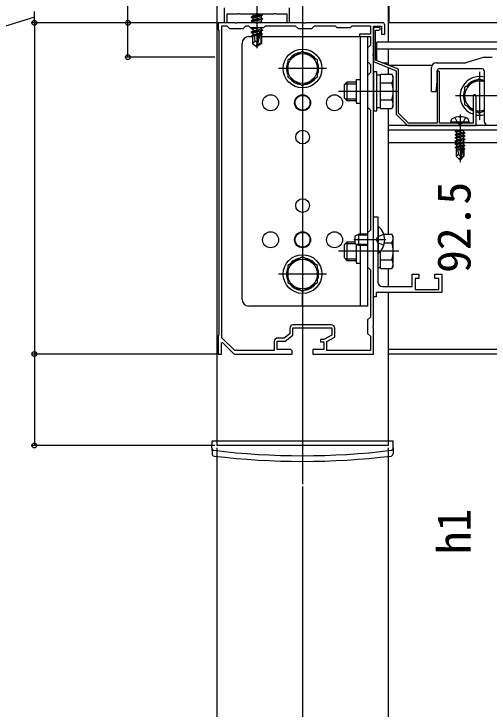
# Model space of a CAD drawing. Units: millimetres, scale not verified. Extents: x -875 to 875, y -1305 to 1298.
# Drawn here: x -251.5 to -43.3, y 226.9 to 531.2 of the extents above; entities that cross this region are included whole.
import ezdxf
from ezdxf.enums import TextEntityAlignment as Align

# ---------------------------------------------------------------- set-up
doc = ezdxf.new("R2010")
doc.units = ezdxf.units.MM
doc.header["$LTSCALE"] = 8
for name, color, linetype in [('0-2_YKK_11', 7, 'Continuous'), ('0-4_YKK_12', 2, 'Continuous'), ('0-5_YKK_13', 4, 'Continuous'), ('0-6_YKK_D', 6, 'Continuous')]:
    doc.layers.add(name, color=color, linetype=linetype)
doc.styles.add('ＭＳ ゴシック', font='')
doc.styles.get('ＭＳ ゴシック').set_extended_font_data('MS Gothic')

msp = doc.modelspace()

# ---------------------------------------------------------------- linework, layer by layer
at = {"layer": '0-2_YKK_11'}
msp.add_line((-112.4, 395.1), (-129.1, 395.1), dxfattribs=at)
for points in [[(-130.8, 533.8), (-130.8, 527.3), (-131.8, 527.3), (-131.8, 531.1), (-136.48, 531.1), (-136.74, 531.25), (-137.26, 531.25), (-137.52, 531.1), (-144.48, 531.1), (-144.74, 531.25), (-145, 531.4), (-145.26, 531.25), (-145.52, 531.1), (-152.48, 531.1), (-152.74, 531.25), (-153.26, 531.25), (-153.52, 531.1), (-158.2, 531.1), (-158.2, 527.3), (-159.2, 527.3), (-159.2, 533.8)], [(-90, 527.3), (-123.542, 527.3), (-123.725, 527.18), (-124.275, 527.18), (-124.458, 527.3), (-144.542, 527.3), (-144.725, 527.18), (-145.275, 527.18), (-145.458, 527.3), (-153.542, 527.3), (-153.725, 527.18), (-154.275, 527.18), (-154.458, 527.3), (-162, 527.3), (-162, 524.3), (-161.7, 524)], [(-161.7, 524), (-161.7, 390.6), (-162, 390.3), (-162, 382.3), (-160.5, 382.3), (-160.5, 387.2), (-160.132, 387.354), (-155, 382.3), (-129.5, 382.3), (-129.5, 383.3)], [(-160.4, 389.443), (-160.4, 526), (-158.2, 526), (-157, 524.8), (-151, 524.8), (-149.8, 526), (-148.7, 526), (-148, 525.3), (-142, 525.3), (-141.3, 526), (-128.2, 526), (-127, 524.8), (-121, 524.8), (-119.8, 526), (-110.7, 526), (-110, 525.3), (-104, 525.3), (-103.3, 526), (-95.3, 526), (-95.3, 522.3), (-100, 522.3), (-100, 521.3), (-95.3, 521.3), (-95.3, 517.5), (-96.5, 516.3), (-96.5, 510.3), (-95.3, 509.1), (-95.3, 505.5), (-96.5, 504.3), (-96.5, 490.3), (-95.3, 489.1), (-95.3, 436.5), (-96.5, 435.3), (-96.5, 420.3), (-95.3, 419.1), (-95.3, 398.5), (-96.5, 397.3), (-96.5, 391.3), (-95.3, 390.1), (-95.3, 383.8)], [(-130.5, 384.3), (-136.1, 384.3), (-136.1, 388), (-132.6, 388), (-129.3, 390.5), (-129.3, 393.8), (-112.2, 393.8), (-112.2, 390.5), (-115.7, 388.6), (-117.2, 388.6), (-117.2, 387.7), (-115.7, 387.7), (-115.7, 384.3), (-120.5, 384.3), (-120.5, 382.3), (-94, 382.3), (-94, 393.842), (-94.12, 394.025), (-94.12, 394.575), (-94, 394.758), (-94, 431.842), (-94.12, 432.025), (-94.12, 432.575), (-94, 432.758), (-94, 496.842), (-94.12, 497.025), (-94.12, 497.575), (-94, 497.758), (-94, 512.842), (-94.12, 513.025), (-94.12, 513.575), (-94, 513.758), (-94, 525.8), (-90.4, 525.8), (-90.4, 522.3), (-89, 522.3), (-89, 526.3)], [(-91.6, 525.3), (-94, 525.3), (-94, 510.3), (-84, 506.3), (-84, 487.3), (-79, 482.3)], [(-50.3, 495.15), (-50.3, 483.3), (-65, 483.3), (-65, 505.8), (-65.5, 506.3), (-66, 505.8), (-66, 483.3), (-78.586, 483.3), (-83, 487.714), (-83, 506.977), (-93, 510.977), (-93, 524.1), (-91.6, 524.1)], [(-79, 482.3), (-49, 482.3), (-49, 495.15)], [(-94, 407.3), (-94, 442.3), (-92, 442.3), (-92, 432.758), (-92.12, 432.575), (-92.12, 432.025), (-92, 431.842), (-92, 413.8)], [(-90, 411.8), (-77, 411.8), (-77, 417.3), (-74, 417.3), (-74, 415.3), (-75.7, 415.3), (-75.7, 410.6), (-65.3, 410.6), (-65.3, 415.3), (-67, 415.3), (-67, 417.3), (-64, 417.3), (-64, 409.3), (-92.8, 409.3), (-92.8, 407.3), (-94, 407.3)], [(-130.6, 393.6), (-130.6, 391.146), (-133.037, 389.3), (-135.9, 389.3)], [(-95.3, 383.8), (-114.4, 383.8), (-114.4, 387.827), (-110.9, 389.727), (-110.9, 393.6)], [(-137.4, 387.8), (-137.4, 383.8), (-154.67, 383.8), (-160.4, 389.443)]]:
    msp.add_lwpolyline(points, dxfattribs=at)
for centre, radius, start, end in [((-90, 526.3), 1, 0.00001, 89.99999), ((-91.6, 524.7), 0.6, 269.99999, 90.00001), ((-49.65, 495.15), 0.65, 359.99999, 180.00001), ((-90, 413.8), 2, 180.00001, 269.99999), ((-129.1, 393.6), 1.5, 90.00001, 179.99999), ((-112.4, 393.6), 1.5, 0.00001, 89.99999), ((-135.9, 387.8), 1.5, 90.00001, 179.99999), ((-130.5, 383.3), 1, 0.00001, 89.99999)]:
    msp.add_arc(centre, radius, start, end, dxfattribs=at)
at = {"layer": '0-4_YKK_12'}
for p, q in [((-125, 979.3), (-125, 325.3)), ((-162.5, 960.3), (-162.5, 342.3)), ((-87.5, 960.3), (-87.5, 518.8)), ((-87, 527.3), (-87, 535.3)), ((-87.5, 527.3), (-87.5, 518.8)), ((309, 527.3), (-87.5, 527.3)), ((309, 527.3), (-87, 527.3)), ((-92.5, 510.777), (-92.5, 518.8)), ((309, 518.8), (-92.5, 518.8)), ((309, 515.8), (-92.5, 515.8)), ((-87.5, 515.8), (-87.5, 508.777)), ((-87.5, 515.8), (-87.5, 508.777)), ((309, 515.8), (-87.5, 515.8)), ((-90.057, 509.8), (-87.5, 509.8)), ((-68.278, 508.6), (-87.057, 508.6)), ((-87.5, 507.7), (-87.5, 504.806)), ((-87.5, 507.5), (-87.5, 504.806)), ((-47.5, 505.8), (-47.5, 484.8)), ((-37, 495.3), (-58, 495.3)), ((-87.5, 489.794), (-87.5, 434.806)), ((-87.5, 489.794), (-87.5, 434.806)), ((309, 482.3), (-87.5, 482.3)), ((309, 480.3), (-87.5, 480.3)), ((-57.55, 474.8), (-87.5, 474.8)), ((82.95, 474.8), (-53.987, 474.8)), ((-87.5, 419.794), (-87.5, 411.8)), ((-87.5, 419.794), (-87.5, 411.8)), ((-87.5, 409.3), (-87.5, 342.3)), ((-87.5, 409.3), (-87.5, 382.3)), ((57.5, 384.3), (-87.5, 384.3)), ((57.5, 382.3), (-87.5, 382.3)), ((-87.5, 342.3), (-162.5, 342.3))]:
    msp.add_line(p, q, dxfattribs=at)
at = {"layer": '0-5_YKK_13'}
for p, q in [((-145, 537.244), (-145, 516.171)), ((-147.472, 529.887), (-142.528, 530.711)), ((-142.528, 530.593), (-147.472, 529.769)), ((-147.472, 529.887), (-146.824, 530.261)), ((-147.472, 529.887), (-147.472, 529.769)), ((-147.472, 529.769), (-146.824, 529.396)), ((-146.922, 531.1), (-146.824, 531.043)), ((-146.824, 531.043), (-146.637, 531.1)), ((-143.176, 531.085), (-146.824, 530.261)), ((-146.824, 531.043), (-146.824, 530.261)), ((-143.176, 530.22), (-146.824, 529.396)), ((-143.176, 531.1), (-143.176, 531.085)), ((-142.528, 530.711), (-143.176, 531.085)), ((-142.528, 530.593), (-143.176, 530.22)), ((-143.176, 530.22), (-143.176, 529.437)), ((-142.528, 530.711), (-142.528, 530.593)), ((-147.472, 528.239), (-142.528, 529.063)), ((-142.528, 528.945), (-147.472, 528.121)), ((-147.472, 528.239), (-146.824, 528.613)), ((-147.472, 528.239), (-147.472, 528.121)), ((-147.472, 528.121), (-146.824, 527.748)), ((-143.176, 529.437), (-146.824, 528.613)), ((-146.824, 529.396), (-146.824, 528.613)), ((-146.824, 527.748), (-146.824, 527.3)), ((-143.176, 527.789), (-145.392, 527.289)), ((-143.22, 527.3), (-142.528, 527.415)), ((-142.528, 529.063), (-143.176, 529.437)), ((-143.176, 528.572), (-143.176, 527.789)), ((-142.528, 527.415), (-143.176, 527.789)), ((-142.528, 529.063), (-142.528, 528.945)), ((-142.528, 527.415), (-142.528, 527.298)), ((-147.472, 524.943), (-146.824, 525.317)), ((-144.626, 525.3), (-147.472, 524.826)), ((-147.472, 524.943), (-145.333, 525.3)), ((-147.472, 524.943), (-147.472, 524.826)), ((-147.472, 524.826), (-146.824, 524.452)), ((-147.472, 523.296), (-142.528, 524.12)), ((-142.528, 524.002), (-147.472, 523.178)), ((-147.472, 523.296), (-146.824, 523.669)), ((-143.176, 524.493), (-146.824, 523.669)), ((-146.824, 524.452), (-146.824, 523.669)), ((-143.929, 523.48), (-145, 518.771)), ((-143.419, 523.601), (-144.823, 517.424)), ((-143.176, 525.276), (-143.176, 524.493)), ((-142.528, 524.12), (-143.176, 524.493)), ((-143.176, 523.628), (-143.176, 522.845)), ((-142.528, 524.12), (-142.528, 524.002)), ((-148.5, 521.3), (-147.001, 521.3)), ((-147.472, 523.296), (-147.472, 523.178)), ((-147.472, 523.178), (-146.824, 522.804)), ((-144.202, 522.283), (-147.236, 521.784)), ((-147.236, 521.784), (-146.824, 522.021)), ((-147.001, 521.672), (-147.236, 521.784)), ((-147.001, 521.672), (-147.001, 518.229)), ((-144.359, 521.589), (-147.001, 521.589)), ((-143.935, 523.457), (-146.824, 522.804)), ((-146.824, 522.804), (-146.824, 522.021)), ((-144.122, 522.632), (-146.824, 522.021)), ((-144.273, 521.97), (-146.234, 521.589)), ((-143.176, 522.845), (-143.356, 522.805)), ((-142.646, 522.54), (-143.352, 522.423)), ((-142.646, 522.286), (-143.352, 522.149)), ((-142.999, 521.589), (-143.352, 521.589)), ((-142.646, 522.54), (-143.176, 522.845)), ((-142.999, 522.082), (-142.999, 518.229)), ((-142.999, 521.3), (-96.5, 521.3)), ((-142.646, 522.54), (-142.646, 522.286)), ((-125, 521.3), (-125, 516.3)), ((-99.7, 521.3), (-99.7, 434.8)), ((-96.5, 521.3), (-96.5, 403.3)), ((-151.5, 406.3), (-151.5, 518.3)), ((-145.824, 519.235), (-147.001, 518.229)), ((-147.001, 518.229), (-145.177, 516.998)), ((-145, 518.771), (-145.177, 516.998)), ((-145, 518.771), (-145, 516.998)), ((-142.999, 518.229), (-144.823, 516.998)), ((-144.823, 517.424), (-144.823, 516.998)), ((-142.999, 518.229), (-143.352, 518.417)), ((-125, 517.8), (-125, 496.8)), ((-145.177, 516.998), (-144.823, 516.998)), ((-45.5, 512.3), (-53.5, 509.8)), ((-45.5, 512.3), (-42, 512.3)), ((-66.5, 509.8), (-53.5, 509.8)), ((-114.5, 507.3), (-135.5, 507.3)), ((-68.5, 497.3), (-68.5, 507.8)), ((-66, 501.3), (-66, 506.3)), ((-65, 507.3), (-46.5, 507.3)), ((-45.5, 506.3), (-45.5, 484.3)), ((-101.5, 502.5), (-101.5, 492.1)), ((-101.5, 502.5), (-99.7, 502.5)), ((-90.8, 504.35), (-92.4, 504.35)), ((-90.8, 504.806), (-85.881, 504.806)), ((-90.8, 489.794), (-90.8, 504.806)), ((-85.3, 503.8), (-85.881, 504.806)), ((-85.3, 490.8), (-85.3, 503.8)), ((-45.445, 501.619), (-47.5, 502.806)), ((-106.8, 500.1), (-105.6, 501.3)), ((-106.8, 500.1), (-106.8, 494.5)), ((-106.248, 500.652), (-101.5, 500.652)), ((-101.5, 501.3), (-105.6, 501.3)), ((-105.6, 501.3), (-105.6, 493.3)), ((-90.8, 493.3), (-90.8, 501.3)), ((-90.8, 501.053), (-85.881, 501.053)), ((-66.5, 497.3), (-66, 501.3)), ((-82.8, 497.3), (-109.3, 497.3)), ((-68.5, 497.3), (-66.5, 497.3)), ((-106.8, 494.5), (-105.6, 493.3)), ((-106.248, 493.948), (-101.5, 493.948)), ((-105.6, 493.3), (-101.5, 493.3)), ((-90.8, 493.547), (-85.881, 493.547)), ((-101.5, 492.1), (-99.7, 492.1)), ((-92.4, 490.25), (-90.8, 490.25)), ((-85.3, 490.8), (-85.881, 489.794)), ((-90.8, 489.794), (-85.881, 489.794)), ((-56, 487.2), (-56, 466.3)), ((-60, 483.8), (-59.859, 484.602)), ((-52, 483.8), (-52.141, 484.602)), ((-52, 483.8), (-60, 483.8)), ((-60, 483.8), (-59.912, 483.3)), ((-52.088, 483.3), (-59.912, 483.3)), ((-52, 483.8), (-52.088, 483.3)), ((235.5, 482.3), (-43.5, 482.3)), ((-54.8, 480.3), (-58.1, 479.75)), ((-58.1, 479.85), (-55.4, 480.3)), ((-58.1, 479.85), (-57.55, 480.168)), ((-58.1, 479.85), (-58.1, 479.75)), ((-58.1, 479.75), (-57.55, 479.432)), ((-58.1, 478.45), (-53.9, 479.15)), ((-53.9, 479.05), (-58.1, 478.35)), ((-58.1, 478.45), (-57.55, 478.768)), ((-58.1, 478.45), (-58.1, 478.35)), ((-58.1, 478.35), (-57.55, 478.032)), ((-56.963, 480.3), (-57.55, 480.168)), ((-57.55, 480.3), (-57.55, 480.168)), ((-54.45, 479.468), (-57.55, 478.768)), ((-57.55, 479.432), (-57.55, 478.768)), ((-54.45, 478.068), (-57.55, 477.368)), ((-57.55, 478.032), (-57.55, 477.368)), ((-54.45, 480.132), (-54.45, 479.468)), ((-53.9, 479.15), (-54.45, 479.468)), ((-54.45, 478.732), (-54.45, 478.068)), ((-53.9, 477.75), (-54.45, 478.068)), ((-53.9, 479.15), (-53.9, 479.05)), ((-58.1, 477.05), (-53.9, 477.75)), ((-53.9, 477.65), (-58.1, 476.95)), ((-58.1, 477.05), (-57.55, 477.368)), ((-58.1, 477.05), (-58.1, 476.95)), ((-58.1, 476.95), (-57.55, 476.632)), ((-58.1, 475.65), (-53.9, 476.35)), ((-53.9, 476.25), (-58.1, 475.55)), ((-58.1, 475.65), (-57.55, 475.968)), ((-58.1, 475.65), (-58.1, 475.55)), ((-58.1, 475.55), (-57.55, 475.232)), ((-58.1, 474.25), (-53.9, 474.95)), ((-53.9, 474.85), (-58.1, 474.15)), ((-54.45, 476.668), (-57.55, 475.968)), ((-57.55, 476.632), (-57.55, 475.968)), ((-54.45, 475.268), (-57.55, 474.568)), ((-57.55, 475.232), (-57.55, 474.568)), ((-54.45, 477.332), (-54.45, 476.668)), ((-53.9, 476.35), (-54.45, 476.668)), ((-54.45, 475.932), (-54.45, 475.268)), ((-53.9, 474.95), (-54.45, 475.268)), ((-53.9, 477.75), (-53.9, 477.65)), ((-53.9, 476.35), (-53.9, 476.25)), ((-53.9, 474.95), (-53.9, 474.85)), ((-58.1, 474.25), (-57.55, 474.568)), ((-58.1, 474.25), (-58.1, 474.15)), ((-58.1, 474.15), (-57.55, 473.832)), ((-58.1, 472.85), (-55.074, 473.354)), ((-55.102, 473.25), (-58.1, 472.75)), ((-58.1, 472.85), (-57.55, 473.168)), ((-58.1, 472.85), (-58.1, 472.75)), ((-58.1, 472.75), (-57.55, 472.432)), ((-57.7, 471.7), (-57.55, 471.768)), ((-54.45, 473.868), (-57.55, 473.168)), ((-57.55, 473.832), (-57.55, 473.168)), ((-55.16, 472.972), (-57.55, 472.432)), ((-57.55, 472.432), (-57.55, 471.768)), ((-55.305, 472.275), (-57.55, 471.768)), ((-55.365, 471.983), (-57.083, 471.7)), ((-55.09, 473.307), (-56, 468.922)), ((-54.668, 473.423), (-55.85, 467.724)), ((-54.668, 473.422), (-53.9, 473.55)), ((-53.9, 473.45), (-54.613, 473.331)), ((-54.45, 472.468), (-54.603, 472.433)), ((-54.6, 473.252), (-54.6, 468.974)), ((-54, 472.208), (-54.6, 472.109)), ((-54, 471.992), (-54.6, 471.876)), ((-54.45, 474.532), (-54.45, 473.868)), ((-53.9, 473.55), (-54.45, 473.868)), ((-54.45, 473.132), (-54.45, 472.468)), ((-54, 472.208), (-54.45, 472.468)), ((-54, 471.992), (-54.3, 471.819)), ((-54.3, 471.819), (-54.3, 468.85)), ((-54, 472.208), (-54, 471.992)), ((-53.9, 473.55), (-53.9, 473.45)), ((-57.7, 471.7), (-57.7, 468.85)), ((-55.424, 471.7), (-57.7, 471.7)), ((-56.743, 469.653), (-57.7, 468.85)), ((-56.15, 467.3), (-57.7, 468.85)), ((-56, 468.922), (-56.15, 467.3)), ((-56, 468.922), (-56, 467.3)), ((-54.6, 468.974), (-55.85, 467.724)), ((-55.85, 467.3), (-54.3, 468.85)), ((-55.42, 471.716), (-55.504, 471.7)), ((-54.3, 471.7), (-54.6, 471.7)), ((-54.3, 468.85), (-54.6, 468.974)), ((-56.15, 467.3), (-55.85, 467.3)), ((-55.85, 467.724), (-55.85, 467.3)), ((-92, 438.2), (-92, 426.4)), ((-91.752, 438.2), (-92, 438.2)), ((-91.752, 426.4), (-91.752, 438.2)), ((-88.5, 432.3), (-102.5, 432.3)), ((-102, 434), (-100.3, 434.8)), ((-102, 430.6), (-102, 434)), ((-96.5, 434.367), (-101.22, 434.367)), ((-96.5, 434.8), (-100.3, 434.8)), ((-100.3, 429.8), (-100.3, 434.8)), ((-92.744, 432.3), (-92.135, 433.445)), ((-92.744, 432.3), (-92.135, 431.155)), ((-89.417, 434.8), (-92.135, 433.445)), ((-89.419, 434.806), (-85.881, 434.806)), ((-85.3, 433.8), (-85.881, 434.806)), ((-85.3, 420.8), (-85.3, 433.8)), ((-106.8, 430.1), (-105.6, 431.3)), ((-106.8, 430.1), (-106.8, 424.5)), ((-106.248, 430.652), (-102, 430.652)), ((-102, 431.3), (-105.6, 431.3)), ((-105.6, 431.3), (-105.6, 423.3)), ((-100.3, 429.8), (-102, 430.6)), ((-101.5, 430.365), (-101.5, 422.1)), ((-96.5, 430.233), (-101.22, 430.233)), ((-96.5, 429.8), (-100.3, 429.8)), ((-99.7, 429.8), (-99.7, 403.3)), ((-89.417, 429.8), (-92.135, 431.155)), ((-89.102, 431.053), (-85.881, 431.053)), ((-125, 427.8), (-125, 406.8)), ((-82.8, 427.3), (-109.3, 427.3)), ((-91.752, 426.4), (-92, 426.4)), ((-90.8, 423.3), (-90.8, 427.352)), ((-90.8, 419.794), (-90.8, 427.352)), ((-106.8, 424.5), (-105.6, 423.3)), ((-106.248, 423.948), (-101.5, 423.948)), ((-105.6, 423.3), (-101.5, 423.3)), ((-90.8, 423.547), (-85.881, 423.547)), ((-101.5, 422.1), (-99.7, 422.1)), ((-92, 420.25), (-90.8, 420.25)), ((-85.3, 420.8), (-85.881, 419.794)), ((-114.5, 417.3), (-135.5, 417.3)), ((-90.8, 419.794), (-85.881, 419.794)), ((-125, 403.3), (-125, 408.3)), ((-96.5, 403.3), (-148.5, 403.3)), ((-164.7, 341.3), (-164.648, 344.3)), ((-164.648, 344.3), (-85.352, 344.3)), ((-85.3, 341.3), (-85.352, 344.3)), ((-164.7, 341.3), (-164.653, 338.633)), ((-85.3, 341.3), (-85.347, 338.633))]:
    msp.add_line(p, q, dxfattribs=at)
for points in [[(-142.528, 528.945), (-143.176, 528.572), (-146.824, 527.748)], [(-143.134, 525.3), (-143.176, 525.276), (-146.824, 524.452)], [(-142.528, 524.002), (-143.176, 523.628), (-143.401, 523.577)], [(-145, 518.645), (-145.824, 519.235), (-146.059, 521.589)], [(-143.352, 523.415), (-143.352, 518.417), (-144.823, 517.424)], [(-142.646, 522.286), (-143.176, 521.98), (-143.352, 521.94)], [(-47.5, 502.806), (-54, 499.053), (-54, 491.547), (-50.3, 489.411)], [(-49, 488.66), (-47.5, 487.794), (-45.445, 488.981)], [(-58.3, 485.779), (-57.145, 483.463), (-56, 482.854)], [(-53.7, 485.779), (-54.855, 483.463), (-56, 482.854)], [(-54.16, 480.3), (-54.45, 480.132), (-57.55, 479.432)], [(-53.9, 479.05), (-54.45, 478.732), (-57.55, 478.032)], [(-53.9, 477.65), (-54.45, 477.332), (-57.55, 476.632)], [(-53.9, 476.25), (-54.45, 475.932), (-57.55, 475.232)], [(-53.9, 474.85), (-54.45, 474.532), (-57.55, 473.832)], [(-53.9, 473.45), (-54.45, 473.132), (-54.6, 473.099)], [(-56, 468.922), (-56.743, 469.653), (-56.9, 471.7)]]:
    msp.add_lwpolyline(points, dxfattribs=at)
for points in [[(-125, 514.806), (-131.5, 511.053), (-131.5, 503.547), (-125, 499.794), (-118.5, 503.547), (-118.5, 511.053)], [(-94, 505.8), (-94, 488.8), (-92.4, 488.8), (-92.4, 505.8)], [(-125, 424.806), (-131.5, 421.053), (-131.5, 413.547), (-125, 409.794), (-118.5, 413.547), (-118.5, 421.053)]]:
    msp.add_lwpolyline(points, close=True, dxfattribs=at)
for centre, radius in [((-125, 507.3), 8.5), ((-125, 507.3), 6.5), ((-139, 492.3), 3.5), ((-125, 492.3), 3.5), ((-125, 492.3), 3.25), ((-111, 492.3), 3.5), ((-125, 477.3), 3), ((-125, 447.3), 3), ((-139, 432.3), 3.5), ((-125, 432.3), 3.5), ((-125, 432.3), 3.25), ((-111, 432.3), 3.5), ((-125, 417.3), 8.5), ((-125, 417.3), 6.5)]:
    msp.add_circle(centre, radius, dxfattribs=at)
for centre, radius, start, end in [((-143.644, 523.415), 0.292, 0, 167.19096), ((-148.5, 518.3), 3, 90, 180), ((-125, 507.3), 7.05, 97.21814, 142.78186), ((-125, 507.3), 7.05, 37.21814, 82.78186), ((-125, 507.3), 7.05, 157.21814, 202.78186), ((-125, 507.3), 7.05, 337.21814, 22.78186), ((-66.5, 507.8), 2, 90, 180), ((-65, 506.3), 1, 90, 180), ((-46.5, 506.3), 1, 0, 90), ((-125, 507.3), 7.05, 217.21814, 262.78186), ((-125, 507.3), 7.05, 277.21814, 322.78186), ((-88.623, 502.929), 3.323, 325.61575, 34.38425), ((-47.5, 495.3), 8.5, 76.00715, 250.76692), ((-47.5, 495.3), 7.05, 97.21814, 142.78186), ((-47.5, 495.3), 7.05, 73.05026, 82.78186), ((-97.719, 497.3), 12.419, 342.41205, 17.58795), ((-47.5, 495.3), 6.5, 71.56667, 244.48361), ((-47.5, 495.3), 7.05, 157.21814, 202.78186), ((-88.623, 491.671), 3.323, 325.61575, 34.38425), ((-47.5, 495.3), 7.05, 217.21814, 246.59905), ((-47.5, 495.3), 6.5, 256.65764, 288.43333), ((-47.5, 495.3), 7.05, 257.71551, 262.78186), ((-47.5, 495.3), 8.5, 259.83575, 283.99285), ((-47.5, 495.3), 7.05, 277.21814, 286.94974), ((-58.972, 484.446), 0.9, 122.05588, 170), ((-56, 479.7), 6.5, 57.94412, 122.05588), ((-53.028, 484.446), 0.9, 10, 57.94412), ((-43.5, 484.3), 2, 180, 270), ((-54.848, 473.252), 0.248, 0, 167.19096), ((-96.7, 432.3), 7.7, 309.98312, 50.01688), ((-88.623, 432.929), 3.323, 325.61575, 34.38425), ((-97.719, 427.3), 12.419, 342.41205, 17.58795), ((-125, 417.3), 7.05, 97.21814, 142.78186), ((-125, 417.3), 7.05, 37.21814, 82.78186), ((-88.623, 421.671), 3.323, 325.61575, 34.38425), ((-125, 417.3), 7.05, 157.21814, 202.78186), ((-125, 417.3), 7.05, 337.21814, 22.78186), ((-125, 417.3), 7.05, 217.21814, 262.78186), ((-125, 417.3), 7.05, 277.21814, 322.78186), ((-148.5, 406.3), 3, 180, 270), ((-163.697, 341.147), 1, 181, 262.97773), ((-86.303, 341.147), 1, 277.02227, 359), ((-163.654, 338.651), 1, 181, 263.0403), ((-125, 655.3), 317.528, 262.97773, 277.02227), ((-86.346, 338.651), 1, 276.9597, 359), ((-125, 655.3), 320, 263.0403, 276.9597)]:
    msp.add_arc(centre, radius, start, end, dxfattribs=at)
at = {"layer": '0-6_YKK_D'}
for p, q in [((-242.5, 527.3), (-242.5, 532.3)), ((-242.5, 527.3), (-242.5, 532.3)), ((-162.7, 527.3), (-243.5, 527.3)), ((-162.7, 527.3), (-243.5, 527.3)), ((-242.5, 527.3), (-242.5, 382.3)), ((-242.5, 527.3), (-242.5, 523)), ((-162.7, 527.3), (-202.5, 527.3)), ((-163.5, 512.3), (-202.5, 512.3)), ((-162.7, 382.3), (-243.5, 382.3)), ((-172.3, 382.3), (-243.5, 382.3)), ((-242.5, 382.3), (-242.5, 342.3)), ((-163.5, 342.3), (-243.5, 342.3)), ((-162.5, 341.3), (-162.5, -69.7)), ((-87.5, 341.3), (-87.5, 10.3)), ((-125, 324.3), (-125, -69.7)), ((-125, 324.3), (-125, -69.7)), ((-125, 323.3), (-125, -29.7)), ((-125, 323.3), (-125, 10.3))]:
    msp.add_line(p, q, dxfattribs=at)
for points in [[(-201.5, 512.3), (-201.5, 527.3), (-201.5, 723.507)], [(-242.5, 529.8), (-282.5, 517.393), (-282.5, 495.802)]]:
    msp.add_lwpolyline(points, dxfattribs=at)
for centre in [(-242.5, 527.3), (-242.5, 527.3), (-201.5, 527.3), (-201.5, 512.3), (-242.5, 382.3), (-242.5, 342.3)]:
    msp.add_circle(centre, 1.075, dxfattribs=at)

# ---------------------------------------------------------------- texts
at = {"layer": '0-6_YKK_D', "style": 'ＭＳ ゴシック'}
for s, p in [('92.5', (-47, 417.797)), ('h1', (-47, 294.63))]:
    msp.add_text(s, height=14.66, rotation=90, dxfattribs=at).set_placement(p, align=Align.BOTTOM_LEFT)

doc.saveas('drawing.dxf')
